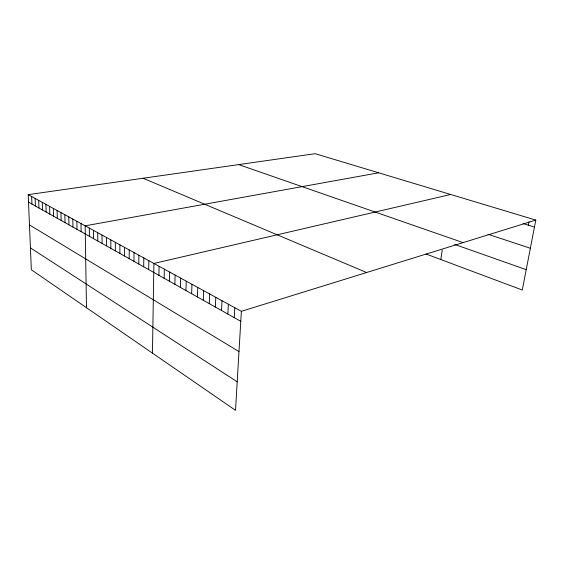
<?xml version="1.0" encoding="UTF-8"?>
<svg xmlns="http://www.w3.org/2000/svg" width="564" height="564" viewBox="0 0 564 564"><rect width="100%" height="100%" fill="white"/><g stroke="black" fill="none" stroke-linecap="round" stroke-linejoin="round"><path stroke-width="0.85" d="M119.885 253.433L119.885 244.825M124.503 256.028L124.524 247.363M129.191 258.657L129.234 249.944M133.957 261.336L134.02 252.559M138.793 264.051L138.871 255.217M143.707 266.807L143.806 257.917M148.692 269.606L148.818 260.66M152.442 353.12L153.909 263.451L450.699 194.481M158.914 275.345L159.083 266.278M164.145 278.285L164.343 269.155M169.461 281.274L169.686 272.081M174.868 284.305L175.115 275.056M180.367 287.393L180.635 278.08M185.951 290.531L186.254 281.147M191.633 293.717L191.964 284.277M197.407 296.96L197.767 287.457M203.287 300.259L203.674 290.686M209.265 303.622L209.681 293.978M215.349 307.035L215.8 297.32M221.539 310.51L222.019 300.732M227.835 314.049L228.357 304.193M234.25 317.645L234.8 307.725M28.2 194.643L241.371 311.321L235.512 410.317L31.337 269.747L28.2 194.643L315.135 153.683L535.8 220.094L522.285 290.023L426.067 254.019M440.808 259.539L442.246 250.085M528.334 225.163L528.99 221.701M241.371 311.321L535.8 220.094M378.656 172.803L85.164 225.826L86.468 307.704M523.039 223.534L534.453 227.052M487.952 234.243L530.357 248.252M238.671 164.596L463.107 242.619M454.654 244.416L526.219 269.655M143.087 178.245L366.586 272.518M28.51 202.131L240.779 321.311M29.462 224.916L238.988 351.562M30.428 247.899L237.197 381.807M31.64 196.526L31.944 204.055M35.13 198.436L35.426 206.008M38.669 200.375L38.951 207.989M42.258 202.335L42.526 209.998M45.888 204.323L46.149 212.029M49.576 206.339L49.822 214.094M53.305 208.384L53.545 216.181M57.098 210.457L57.324 218.303M60.94 212.557L61.152 220.453M64.832 214.694L65.029 222.632M68.78 216.858L68.97 224.846M72.791 219.051L72.968 227.088M76.859 221.271L77.014 229.365M80.983 223.534L81.124 231.67M89.288 228.082L89.401 236.316M93.469 230.366L93.568 238.657M97.713 232.692L97.798 241.032M102.021 235.047L102.084 243.436M106.385 237.437L106.441 245.883M110.819 239.862L110.854 248.364M115.317 242.33L115.338 250.881"/></g></svg>
